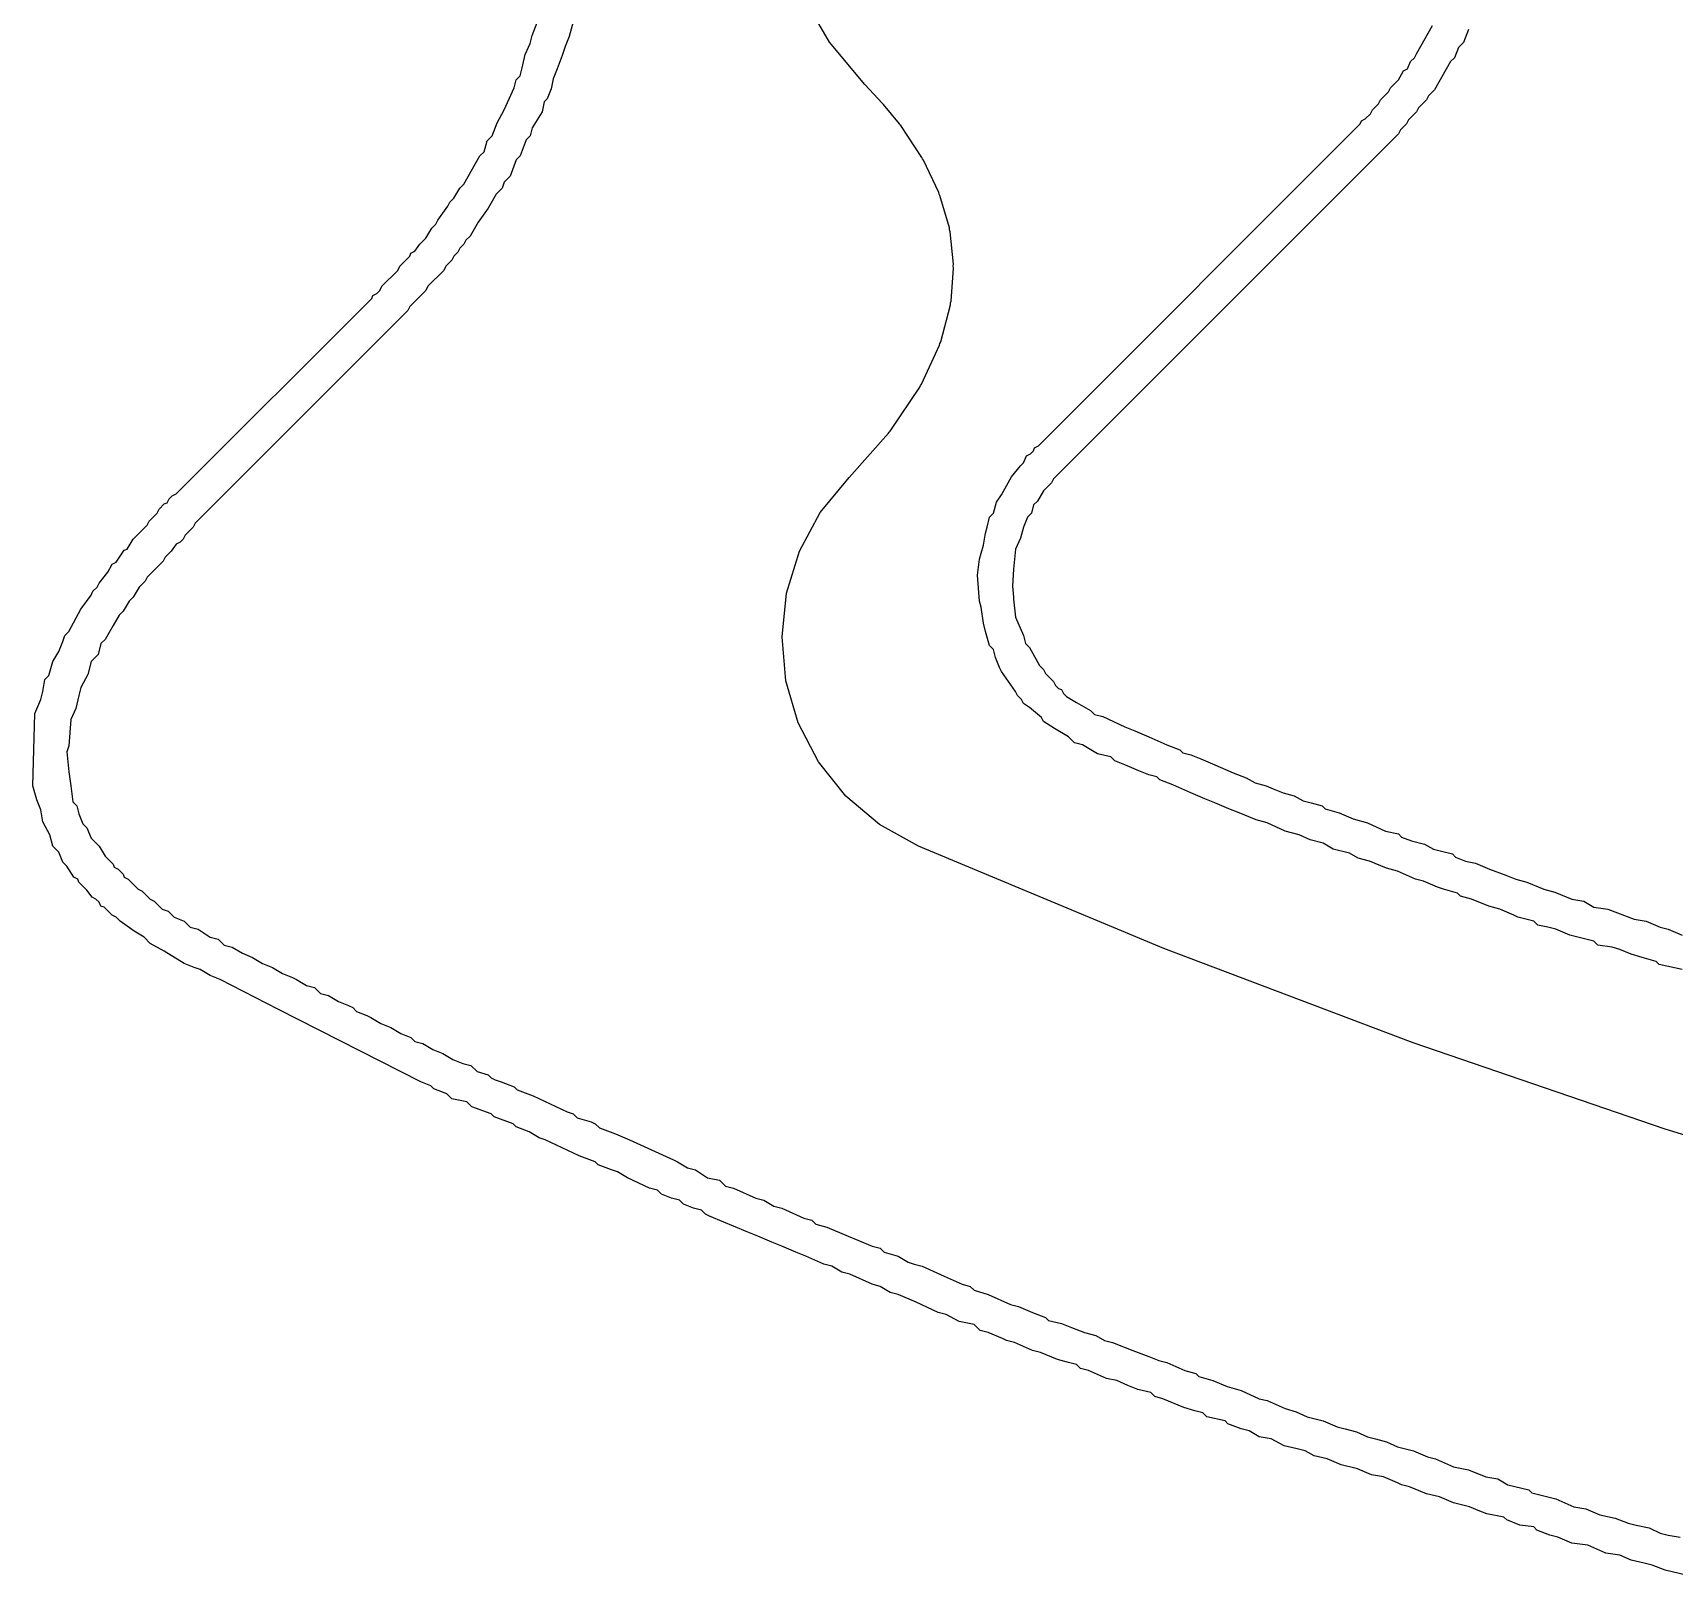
# Model space of a CAD drawing. Header units: millimetres. Extents: x 95 to 305, y 96 to 295.
# Drawn here: x 149.43 to 169.36, y 99.7 to 118.42 of the extents above; entities that cross this region are included whole.
import ezdxf

# ---------------------------------------------------------------- set-up
doc = ezdxf.new("R2010")
doc.units = ezdxf.units.MM
for name, color, linetype in [('BottomLayer', 5, 'Continuous'), ('BottomOverlay', 54, 'Continuous'), ('TopLayer', 1, 'Continuous')]:
    doc.layers.add(name, color=color, linetype=linetype)

msp = doc.modelspace()

# ---------------------------------------------------------------- linework, layer by layer
at = {"layer": 'BottomLayer'}
for p, q in [((159.103, 118.303), (158.776, 118.868)), ((159.532, 117.791), (159.103, 118.303)), ((159.748, 117.561), (159.532, 117.791)), ((159.753, 117.554), (159.748, 117.561)), ((159.76, 117.548), (159.753, 117.554)), ((159.954, 117.312), (159.76, 117.548)), ((159.96, 117.3), (159.954, 117.312)), ((159.969, 117.291), (159.96, 117.3)), ((160.227, 116.903), (159.969, 117.291)), ((160.234, 116.886), (160.227, 116.903)), ((160.245, 116.872), (160.234, 116.886)), ((160.431, 116.481), (160.245, 116.872)), ((160.436, 116.461), (160.431, 116.481)), ((160.445, 116.442), (160.436, 116.461)), ((160.559, 116.049), (160.445, 116.442)), ((160.561, 116.026), (160.559, 116.049)), ((160.568, 116.004), (160.561, 116.026)), ((160.61, 115.608), (160.568, 116.004)), ((160.58, 115.162), (160.61, 115.562)), ((160.607, 115.585), (160.61, 115.608)), ((160.61, 115.562), (160.607, 115.585)), ((160.574, 115.139), (160.58, 115.162)), ((160.454, 114.668), (160.572, 115.116)), ((160.572, 115.116), (160.574, 115.139)), ((160.222, 114.154), (160.439, 114.626)), ((160.439, 114.626), (160.445, 114.648)), ((160.445, 114.648), (160.454, 114.668)), ((160.21, 114.138), (160.222, 114.154)), ((159.842, 113.585), (160.202, 114.119)), ((160.202, 114.119), (160.21, 114.138)), ((159.344, 113.022), (159.821, 113.558)), ((159.821, 113.558), (159.83, 113.573)), ((159.83, 113.573), (159.842, 113.585)), ((158.993, 112.595), (159.344, 113.022)), ((158.74, 112.126), (158.993, 112.595)), ((158.583, 111.617), (158.74, 112.126)), ((158.528, 111.087), (158.583, 111.617)), ((158.576, 110.556), (158.528, 111.087)), ((158.725, 110.044), (158.576, 110.556)), ((158.971, 109.571), (158.725, 110.044)), ((159.303, 109.155), (158.971, 109.571)), ((159.71, 108.81), (159.303, 109.155)), ((160.185, 108.546), (159.71, 108.81)), ((163.162, 107.307), (160.185, 108.546)), ((166.187, 106.161), (163.162, 107.307)), ((169.247, 105.114), (166.187, 106.161)), ((172.34, 104.167), (169.247, 105.114))]:
    msp.add_line(p, q, dxfattribs=at)
at = {"layer": 'BottomOverlay'}
for p, q in [((155.495, 118.383), (155.617, 118.7)), ((156.018, 118.639), (155.945, 118.371)), ((155.471, 118.286), (155.495, 118.383)), ((155.945, 118.371), (155.897, 118.249)), ((166.229, 118.164), (166.424, 118.505)), ((166.862, 118.456), (166.801, 118.298)), ((155.374, 117.994), (155.41, 118.152)), ((155.41, 118.152), (155.471, 118.286)), ((155.86, 118.14), (155.799, 117.982)), ((155.897, 118.249), (155.86, 118.14)), ((166.205, 118.115), (166.229, 118.164)), ((166.74, 118.237), (166.691, 118.115)), ((166.801, 118.298), (166.74, 118.237)), ((155.349, 117.896), (155.374, 117.994)), ((155.799, 117.982), (155.751, 117.86)), ((166.01, 117.848), (166.071, 117.957)), ((166.071, 117.957), (166.119, 117.982)), ((166.119, 117.982), (166.156, 118.067)), ((166.156, 118.067), (166.205, 118.115)), ((166.643, 118.067), (166.448, 117.726)), ((166.691, 118.115), (166.643, 118.067)), ((155.154, 117.483), (155.276, 117.75)), ((155.276, 117.75), (155.3, 117.848)), ((155.3, 117.848), (155.349, 117.896)), ((155.751, 117.86), (155.726, 117.738)), ((165.888, 117.702), (165.913, 117.75)), ((165.913, 117.75), (166.01, 117.848)), ((155.641, 117.58), (155.617, 117.458)), ((155.678, 117.616), (155.641, 117.58)), ((155.726, 117.738), (155.678, 117.616)), ((165.693, 117.483), (165.766, 117.556)), ((165.766, 117.556), (165.791, 117.604)), ((165.791, 117.604), (165.888, 117.702)), ((166.351, 117.604), (166.253, 117.507)), ((166.375, 117.653), (166.351, 117.604)), ((166.448, 117.726), (166.375, 117.653)), ((155.069, 117.324), (155.154, 117.483)), ((155.617, 117.458), (155.495, 117.263)), ((165.547, 117.312), (165.56, 117.349)), ((165.56, 117.349), (165.608, 117.373)), ((165.608, 117.373), (165.669, 117.434)), ((165.669, 117.434), (165.693, 117.483)), ((166.132, 117.361), (166.107, 117.312)), ((166.229, 117.458), (166.132, 117.361)), ((166.253, 117.507), (166.229, 117.458)), ((154.948, 117.105), (155.008, 117.166)), ((155.008, 117.166), (155.069, 117.324)), ((155.471, 117.166), (155.422, 117.117)), ((155.495, 117.263), (155.471, 117.166)), ((161.641, 113.406), (165.547, 117.312)), ((166.01, 117.19), (161.823, 113.004)), ((166.034, 117.239), (166.01, 117.19)), ((166.107, 117.312), (166.034, 117.239)), ((154.862, 116.923), (154.911, 116.971)), ((154.911, 116.971), (154.948, 117.105)), ((155.422, 117.117), (155.349, 116.923)), ((154.668, 116.582), (154.862, 116.923)), ((155.3, 116.874), (155.227, 116.679)), ((155.349, 116.923), (155.3, 116.874)), ((154.619, 116.533), (154.668, 116.582)), ((155.154, 116.606), (155.13, 116.533)), ((155.227, 116.679), (155.154, 116.606)), ((154.473, 116.314), (154.497, 116.363)), ((154.497, 116.363), (154.546, 116.412)), ((154.546, 116.412), (154.619, 116.533)), ((155.057, 116.46), (154.96, 116.29)), ((155.13, 116.533), (155.057, 116.46)), ((154.351, 116.144), (154.473, 116.314)), ((154.96, 116.29), (154.838, 116.12)), ((154.205, 115.925), (154.278, 116.047)), ((154.278, 116.047), (154.327, 116.095)), ((154.327, 116.095), (154.351, 116.144)), ((154.741, 115.949), (154.692, 115.9)), ((154.838, 116.12), (154.741, 115.949)), ((154.023, 115.742), (154.071, 115.767)), ((154.071, 115.767), (154.132, 115.852)), ((154.132, 115.852), (154.205, 115.925)), ((154.595, 115.754), (154.546, 115.706)), ((154.619, 115.803), (154.595, 115.754)), ((154.668, 115.852), (154.619, 115.803)), ((154.692, 115.9), (154.668, 115.852)), ((153.864, 115.535), (153.889, 115.584)), ((153.889, 115.584), (154.01, 115.706)), ((154.01, 115.706), (154.023, 115.742)), ((154.449, 115.584), (154.424, 115.535)), ((154.522, 115.657), (154.449, 115.584)), ((154.546, 115.706), (154.522, 115.657)), ((153.67, 115.341), (153.864, 115.535)), ((154.424, 115.535), (154.23, 115.341)), ((151.175, 112.822), (153.548, 115.195)), ((153.548, 115.195), (153.56, 115.231)), ((153.56, 115.231), (153.609, 115.255)), ((153.609, 115.255), (153.645, 115.292)), ((153.645, 115.292), (153.67, 115.341)), ((154.205, 115.292), (154.01, 115.097)), ((154.23, 115.341), (154.205, 115.292)), ((153.986, 115.049), (151.406, 112.469)), ((154.01, 115.097), (153.986, 115.049)), ((161.58, 113.345), (161.592, 113.381)), ((161.592, 113.381), (161.641, 113.406)), ((161.312, 113.028), (161.422, 113.162)), ((161.422, 113.162), (161.458, 113.199)), ((161.458, 113.199), (161.495, 113.284)), ((161.495, 113.284), (161.544, 113.308)), ((161.544, 113.308), (161.58, 113.345)), ((161.191, 112.809), (161.312, 113.028)), ((161.823, 113.004), (161.799, 112.955)), ((151.065, 112.712), (151.09, 112.761)), ((151.09, 112.761), (151.126, 112.797)), ((151.126, 112.797), (151.175, 112.822)), ((161.13, 112.724), (161.191, 112.809)), ((161.702, 112.858), (161.629, 112.736)), ((161.799, 112.955), (161.702, 112.858)), ((150.846, 112.493), (150.944, 112.59)), ((150.944, 112.59), (150.968, 112.639)), ((150.968, 112.639), (151.029, 112.7)), ((151.029, 112.7), (151.065, 112.712)), ((161.045, 112.542), (161.093, 112.59)), ((161.093, 112.59), (161.13, 112.724)), ((161.556, 112.59), (161.507, 112.542)), ((161.58, 112.688), (161.556, 112.59)), ((161.629, 112.736), (161.58, 112.688)), ((150.652, 112.274), (150.822, 112.444)), ((150.822, 112.444), (150.846, 112.493)), ((151.382, 112.42), (151.284, 112.323)), ((151.406, 112.469), (151.382, 112.42)), ((160.996, 112.347), (161.02, 112.42)), ((161.02, 112.42), (161.045, 112.542)), ((161.458, 112.42), (161.422, 112.286)), ((161.507, 112.542), (161.458, 112.42)), ((150.579, 112.152), (150.652, 112.274)), ((151.175, 112.213), (151.114, 112.128)), ((151.224, 112.237), (151.175, 112.213)), ((151.26, 112.274), (151.224, 112.237)), ((151.284, 112.323), (151.26, 112.274)), ((160.947, 112.104), (160.972, 112.201)), ((160.972, 112.201), (160.996, 112.347)), ((161.422, 112.286), (161.361, 112.152)), ((150.347, 111.872), (150.396, 111.97)), ((150.396, 111.97), (150.445, 111.994)), ((150.445, 111.994), (150.542, 112.14)), ((150.542, 112.14), (150.579, 112.152)), ((151.017, 112.006), (150.822, 111.811)), ((151.041, 112.055), (151.017, 112.006)), ((151.114, 112.128), (151.041, 112.055)), ((160.899, 111.836), (160.923, 112.03)), ((160.923, 112.03), (160.947, 112.104)), ((161.361, 112.152), (161.337, 111.909)), ((150.238, 111.738), (150.347, 111.872)), ((150.798, 111.763), (150.725, 111.69)), ((150.822, 111.811), (150.798, 111.763)), ((160.923, 111.519), (160.899, 111.836)), ((161.337, 111.909), (161.325, 111.702)), ((150.019, 111.422), (150.141, 111.592)), ((150.141, 111.592), (150.165, 111.641)), ((150.165, 111.641), (150.214, 111.69)), ((150.214, 111.69), (150.238, 111.738)), ((150.652, 111.568), (150.603, 111.519)), ((150.725, 111.69), (150.652, 111.568)), ((161.325, 111.702), (161.337, 111.568)), ((161.337, 111.568), (161.337, 111.544)), ((149.873, 111.154), (150.019, 111.422)), ((150.53, 111.398), (150.481, 111.349)), ((150.603, 111.519), (150.53, 111.398)), ((160.947, 111.446), (160.923, 111.519)), ((160.972, 111.252), (160.947, 111.446)), ((161.337, 111.544), (161.361, 111.325)), ((150.408, 111.227), (150.311, 111.057)), ((150.481, 111.349), (150.408, 111.227)), ((160.996, 111.154), (160.972, 111.252)), ((161.361, 111.325), (161.458, 111.106)), ((149.751, 110.911), (149.8, 111.033)), ((149.8, 111.033), (149.824, 111.106)), ((149.824, 111.106), (149.873, 111.154)), ((150.262, 111.008), (150.226, 110.874)), ((150.311, 111.057), (150.262, 111.008)), ((161.045, 110.984), (160.996, 111.154)), ((161.093, 110.935), (161.045, 110.984)), ((161.458, 111.106), (161.483, 111.008)), ((161.483, 111.008), (161.531, 110.96)), ((149.629, 110.619), (149.678, 110.789)), ((149.678, 110.789), (149.751, 110.911)), ((150.141, 110.789), (150.104, 110.631)), ((150.226, 110.874), (150.141, 110.789)), ((161.118, 110.838), (161.093, 110.935)), ((161.166, 110.716), (161.118, 110.838)), ((161.531, 110.96), (161.653, 110.74)), ((149.556, 110.424), (149.581, 110.57)), ((149.581, 110.57), (149.629, 110.619)), ((150.104, 110.631), (150.019, 110.473)), ((161.191, 110.667), (161.166, 110.716)), ((161.361, 110.424), (161.191, 110.667)), ((161.653, 110.74), (161.702, 110.692)), ((161.702, 110.692), (161.726, 110.643)), ((161.726, 110.643), (161.823, 110.546)), ((149.532, 110.327), (149.556, 110.424)), ((149.994, 110.375), (149.958, 110.217)), ((150.019, 110.473), (149.994, 110.375)), ((161.385, 110.375), (161.361, 110.424)), ((161.434, 110.327), (161.385, 110.375)), ((161.823, 110.546), (161.848, 110.497)), ((161.848, 110.497), (161.884, 110.461)), ((161.884, 110.461), (161.921, 110.448)), ((161.921, 110.448), (161.945, 110.4)), ((161.945, 110.4), (161.982, 110.363)), ((149.459, 110.156), (149.532, 110.327)), ((149.958, 110.217), (149.897, 110.083)), ((161.458, 110.278), (161.434, 110.327)), ((161.531, 110.229), (161.458, 110.278)), ((161.677, 110.108), (161.531, 110.229)), ((161.982, 110.363), (162.103, 110.29)), ((162.103, 110.29), (162.274, 110.193)), ((162.274, 110.193), (162.322, 110.144)), ((149.435, 109.28), (149.459, 110.156)), ((149.897, 110.083), (149.873, 109.767)), ((161.702, 110.059), (161.677, 110.108)), ((161.836, 109.974), (161.702, 110.059)), ((162.006, 109.876), (161.836, 109.974)), ((162.322, 110.144), (162.42, 110.12)), ((162.42, 110.12), (162.688, 109.998)), ((162.688, 109.998), (162.809, 109.949)), ((162.079, 109.803), (162.006, 109.876)), ((162.176, 109.779), (162.079, 109.803)), ((162.359, 109.67), (162.176, 109.779)), ((162.809, 109.949), (162.98, 109.876)), ((162.98, 109.876), (163.199, 109.779)), ((163.199, 109.779), (163.357, 109.718)), ((149.873, 109.767), (149.848, 109.694)), ((149.848, 109.694), (149.873, 109.451)), ((162.517, 109.633), (162.359, 109.67)), ((162.566, 109.584), (162.517, 109.633)), ((162.688, 109.536), (162.566, 109.584)), ((163.357, 109.718), (163.393, 109.682)), ((163.393, 109.682), (163.491, 109.657)), ((163.491, 109.657), (163.612, 109.609)), ((163.612, 109.609), (163.783, 109.536)), ((149.873, 109.451), (149.897, 109.28)), ((162.858, 109.463), (162.688, 109.536)), ((162.98, 109.414), (162.858, 109.463)), ((163.077, 109.39), (162.98, 109.414)), ((163.113, 109.353), (163.077, 109.39)), ((163.783, 109.536), (164.002, 109.438)), ((164.002, 109.438), (164.16, 109.377)), ((164.16, 109.377), (164.27, 109.317)), ((149.483, 109.11), (149.435, 109.28)), ((149.897, 109.28), (149.921, 109.085)), ((163.272, 109.292), (163.113, 109.353)), ((163.491, 109.195), (163.272, 109.292)), ((163.661, 109.122), (163.491, 109.195)), ((164.27, 109.317), (164.403, 109.28)), ((164.403, 109.28), (164.489, 109.244)), ((164.489, 109.244), (164.61, 109.195)), ((164.61, 109.195), (164.744, 109.158)), ((149.532, 108.988), (149.483, 109.11)), ((149.556, 108.842), (149.532, 108.988)), ((149.921, 109.085), (149.97, 109.037)), ((149.97, 109.037), (149.994, 108.939)), ((163.783, 109.073), (163.661, 109.122)), ((163.953, 109), (163.783, 109.073)), ((164.075, 108.952), (163.953, 109)), ((164.744, 109.158), (164.854, 109.098)), ((164.854, 109.098), (164.951, 109.073)), ((164.951, 109.073), (165.085, 109.037)), ((165.085, 109.037), (165.121, 109)), ((165.121, 109), (165.292, 108.952)), ((149.642, 108.684), (149.556, 108.842)), ((149.994, 108.939), (150.043, 108.818)), ((150.043, 108.818), (150.092, 108.769)), ((164.282, 108.866), (164.075, 108.952)), ((164.416, 108.83), (164.282, 108.866)), ((164.635, 108.732), (164.416, 108.83)), ((165.292, 108.952), (165.462, 108.879)), ((165.462, 108.879), (165.633, 108.83)), ((165.633, 108.83), (165.852, 108.732)), ((149.678, 108.55), (149.642, 108.684)), ((150.092, 108.769), (150.141, 108.647)), ((150.141, 108.647), (150.238, 108.55)), ((164.805, 108.684), (164.635, 108.732)), ((164.939, 108.623), (164.805, 108.684)), ((165.097, 108.586), (164.939, 108.623)), ((165.219, 108.513), (165.097, 108.586)), ((165.852, 108.732), (166.01, 108.696)), ((166.01, 108.696), (166.046, 108.659)), ((166.046, 108.659), (166.168, 108.611)), ((166.168, 108.611), (166.326, 108.574)), ((149.751, 108.477), (149.678, 108.55)), ((149.8, 108.355), (149.751, 108.477)), ((150.238, 108.55), (150.311, 108.428)), ((150.311, 108.428), (150.408, 108.331)), ((165.414, 108.465), (165.219, 108.513)), ((165.523, 108.404), (165.414, 108.465)), ((165.657, 108.367), (165.523, 108.404)), ((166.326, 108.574), (166.436, 108.513)), ((166.436, 108.513), (166.533, 108.489)), ((166.533, 108.489), (166.667, 108.453)), ((166.667, 108.453), (166.704, 108.416)), ((166.704, 108.416), (166.825, 108.367)), ((149.848, 108.307), (149.8, 108.355)), ((149.934, 108.173), (149.848, 108.307)), ((150.408, 108.331), (150.42, 108.294)), ((150.42, 108.294), (150.469, 108.27)), ((150.469, 108.27), (150.53, 108.209)), ((150.53, 108.209), (150.542, 108.173)), ((165.864, 108.282), (165.657, 108.367)), ((165.998, 108.246), (165.864, 108.282)), ((166.217, 108.148), (165.998, 108.246)), ((166.825, 108.367), (166.947, 108.343)), ((166.947, 108.343), (167.117, 108.27)), ((167.117, 108.27), (167.312, 108.197)), ((167.312, 108.197), (167.434, 108.148)), ((149.982, 108.148), (149.934, 108.173)), ((149.994, 108.112), (149.982, 108.148)), ((150.092, 108.014), (149.994, 108.112)), ((150.153, 107.929), (150.092, 108.014)), ((150.542, 108.173), (150.591, 108.148)), ((150.591, 108.148), (150.712, 108.027)), ((150.712, 108.027), (150.761, 108.002)), ((150.761, 108.002), (150.859, 107.905)), ((166.314, 108.124), (166.217, 108.148)), ((166.484, 108.051), (166.314, 108.124)), ((166.558, 108.027), (166.484, 108.051)), ((166.728, 107.978), (166.558, 108.027)), ((166.764, 107.941), (166.728, 107.978)), ((167.434, 108.148), (167.568, 108.112)), ((167.568, 108.112), (167.774, 108.027)), ((167.774, 108.027), (167.908, 107.99)), ((167.908, 107.99), (168.115, 107.905)), ((150.201, 107.905), (150.153, 107.929)), ((150.238, 107.868), (150.201, 107.905)), ((150.262, 107.82), (150.238, 107.868)), ((150.299, 107.808), (150.262, 107.82)), ((150.396, 107.71), (150.299, 107.808)), ((150.859, 107.905), (150.907, 107.881)), ((150.907, 107.881), (151.005, 107.783)), ((151.005, 107.783), (151.078, 107.759)), ((166.898, 107.905), (166.764, 107.941)), ((167.105, 107.82), (166.898, 107.905)), ((167.239, 107.783), (167.105, 107.82)), ((167.409, 107.71), (167.239, 107.783)), ((168.115, 107.905), (168.261, 107.881)), ((168.261, 107.881), (168.383, 107.808)), ((168.383, 107.808), (168.553, 107.783)), ((168.553, 107.783), (168.87, 107.662)), ((150.445, 107.686), (150.396, 107.71)), ((150.493, 107.637), (150.445, 107.686)), ((150.664, 107.516), (150.493, 107.637)), ((151.078, 107.759), (151.151, 107.686)), ((151.151, 107.686), (151.272, 107.637)), ((151.272, 107.637), (151.345, 107.564)), ((167.458, 107.686), (167.409, 107.71)), ((167.653, 107.637), (167.458, 107.686)), ((167.701, 107.589), (167.653, 107.637)), ((167.823, 107.564), (167.701, 107.589)), ((168.87, 107.662), (169.016, 107.637)), ((169.016, 107.637), (169.186, 107.564)), ((150.786, 107.442), (150.664, 107.516)), ((150.859, 107.369), (150.786, 107.442)), ((151.345, 107.564), (151.443, 107.54)), ((151.443, 107.54), (151.589, 107.442)), ((151.589, 107.442), (151.686, 107.418)), ((151.686, 107.418), (151.759, 107.345)), ((167.921, 107.54), (167.823, 107.564)), ((168.091, 107.467), (167.921, 107.54)), ((168.383, 107.394), (168.091, 107.467)), ((168.432, 107.345), (168.383, 107.394)), ((169.186, 107.564), (169.284, 107.54)), ((169.284, 107.54), (169.454, 107.467)), ((151.029, 107.272), (150.859, 107.369)), ((151.272, 107.126), (151.029, 107.272)), ((151.759, 107.345), (151.856, 107.321)), ((151.856, 107.321), (151.978, 107.248)), ((151.978, 107.248), (152.1, 107.199)), ((152.1, 107.199), (152.222, 107.126)), ((168.602, 107.321), (168.432, 107.345)), ((168.699, 107.296), (168.602, 107.321)), ((168.833, 107.236), (168.699, 107.296)), ((168.967, 107.199), (168.833, 107.236)), ((169.137, 107.15), (168.967, 107.199)), ((151.394, 107.077), (151.272, 107.126)), ((151.467, 107.053), (151.394, 107.077)), ((151.589, 106.98), (151.467, 107.053)), ((152.222, 107.126), (152.343, 107.077)), ((152.343, 107.077), (152.465, 107.004)), ((152.465, 107.004), (152.587, 106.956)), ((169.174, 107.114), (169.137, 107.15)), ((169.454, 107.053), (169.174, 107.114)), ((151.71, 106.931), (151.589, 106.98)), ((152.416, 106.566), (151.71, 106.931)), ((152.587, 106.956), (152.635, 106.931)), ((152.635, 106.931), (152.757, 106.858)), ((152.757, 106.858), (152.854, 106.834)), ((152.854, 106.834), (152.927, 106.761)), ((152.927, 106.761), (153.025, 106.737)), ((153.025, 106.737), (153.146, 106.664)), ((153.146, 106.664), (153.268, 106.615)), ((153.268, 106.615), (153.317, 106.591)), ((153.317, 106.591), (153.365, 106.542)), ((154.144, 105.69), (152.416, 106.566)), ((153.365, 106.542), (153.487, 106.493)), ((153.487, 106.493), (153.536, 106.469)), ((153.536, 106.469), (153.658, 106.396)), ((153.658, 106.396), (153.779, 106.347)), ((153.779, 106.347), (153.901, 106.274)), ((153.901, 106.274), (154.023, 106.226)), ((154.023, 106.226), (154.071, 106.177)), ((154.071, 106.177), (154.169, 106.153)), ((154.169, 106.153), (154.29, 106.079)), ((154.29, 106.079), (154.412, 106.031)), ((154.412, 106.031), (154.534, 105.958)), ((154.534, 105.958), (154.655, 105.909)), ((154.655, 105.909), (154.753, 105.885)), ((154.753, 105.885), (154.826, 105.812)), ((154.826, 105.812), (154.96, 105.775)), ((154.266, 105.641), (154.144, 105.69)), ((154.303, 105.605), (154.266, 105.641)), ((154.461, 105.544), (154.303, 105.605)), ((154.96, 105.775), (154.996, 105.739)), ((154.996, 105.739), (155.045, 105.714)), ((155.045, 105.714), (155.118, 105.69)), ((155.118, 105.69), (155.276, 105.629)), ((155.276, 105.629), (155.313, 105.593)), ((155.313, 105.593), (155.507, 105.52)), ((154.522, 105.483), (154.461, 105.544)), ((154.704, 105.447), (154.522, 105.483)), ((154.765, 105.386), (154.704, 105.447)), ((155.507, 105.52), (155.921, 105.325)), ((154.996, 105.301), (154.765, 105.386)), ((155.033, 105.264), (154.996, 105.301)), ((155.264, 105.179), (155.033, 105.264)), ((155.921, 105.325), (155.994, 105.301)), ((155.994, 105.301), (156.043, 105.252)), ((156.043, 105.252), (156.213, 105.203)), ((156.213, 105.203), (156.262, 105.179)), ((155.3, 105.142), (155.264, 105.179)), ((155.459, 105.082), (155.3, 105.142)), ((155.58, 105.009), (155.459, 105.082)), ((155.653, 104.984), (155.58, 105.009)), ((156.262, 105.179), (156.311, 105.13)), ((156.311, 105.13), (156.505, 105.057)), ((156.505, 105.057), (156.676, 104.984)), ((156.067, 104.789), (155.653, 104.984)), ((156.262, 104.716), (156.067, 104.789)), ((156.676, 104.984), (157.211, 104.741)), ((156.298, 104.68), (156.262, 104.716)), ((156.457, 104.619), (156.298, 104.68)), ((156.53, 104.595), (156.457, 104.619)), ((156.651, 104.522), (156.53, 104.595)), ((157.211, 104.741), (157.26, 104.716)), ((157.26, 104.716), (157.382, 104.643)), ((157.382, 104.643), (157.479, 104.619)), ((157.479, 104.619), (157.625, 104.522)), ((156.919, 104.4), (156.651, 104.522)), ((157.016, 104.376), (156.919, 104.4)), ((157.625, 104.522), (157.771, 104.497)), ((157.771, 104.497), (157.844, 104.424)), ((157.844, 104.424), (157.941, 104.4)), ((157.941, 104.4), (158.209, 104.278)), ((157.065, 104.327), (157.016, 104.376)), ((157.187, 104.278), (157.065, 104.327)), ((157.284, 104.254), (157.187, 104.278)), ((157.333, 104.205), (157.284, 104.254)), ((157.455, 104.157), (157.333, 104.205)), ((158.209, 104.278), (158.306, 104.254)), ((158.306, 104.254), (158.428, 104.181)), ((157.552, 104.132), (157.455, 104.157)), ((157.601, 104.084), (157.552, 104.132)), ((157.649, 104.059), (157.601, 104.084)), ((157.82, 103.986), (157.649, 104.059)), ((158.428, 104.181), (158.525, 104.157)), ((158.525, 104.157), (158.793, 104.035)), ((158.793, 104.035), (158.891, 104.011)), ((158.891, 104.011), (158.939, 103.962)), ((157.941, 103.938), (157.82, 103.986)), ((158.112, 103.865), (157.941, 103.938)), ((158.233, 103.816), (158.112, 103.865)), ((158.404, 103.743), (158.233, 103.816)), ((158.939, 103.962), (159.073, 103.925)), ((159.073, 103.925), (159.329, 103.816)), ((159.329, 103.816), (159.45, 103.767)), ((158.525, 103.694), (158.404, 103.743)), ((158.696, 103.621), (158.525, 103.694)), ((158.818, 103.573), (158.696, 103.621)), ((159.45, 103.767), (159.621, 103.694)), ((159.621, 103.694), (159.718, 103.67)), ((159.718, 103.67), (159.767, 103.621)), ((159.767, 103.621), (159.937, 103.573)), ((159.037, 103.475), (158.818, 103.573)), ((159.134, 103.451), (159.037, 103.475)), ((159.256, 103.378), (159.134, 103.451)), ((159.937, 103.573), (160.059, 103.499)), ((160.059, 103.499), (160.132, 103.475)), ((160.132, 103.475), (160.229, 103.451)), ((160.229, 103.451), (160.497, 103.329)), ((159.353, 103.353), (159.256, 103.378)), ((159.621, 103.232), (159.353, 103.353)), ((159.718, 103.207), (159.621, 103.232)), ((159.84, 103.134), (159.718, 103.207)), ((160.497, 103.329), (160.716, 103.232)), ((160.716, 103.232), (160.813, 103.207)), ((160.813, 103.207), (160.862, 103.159)), ((159.937, 103.11), (159.84, 103.134)), ((160.156, 103.013), (159.937, 103.11)), ((160.424, 102.891), (160.156, 103.013)), ((160.862, 103.159), (161.032, 103.11)), ((161.032, 103.11), (161.3, 102.988)), ((160.521, 102.867), (160.424, 102.891)), ((160.68, 102.781), (160.521, 102.867)), ((161.3, 102.988), (161.398, 102.964)), ((161.398, 102.964), (161.568, 102.891)), ((161.568, 102.891), (161.726, 102.83)), ((161.726, 102.83), (161.763, 102.794)), ((160.862, 102.745), (160.68, 102.781)), ((160.935, 102.672), (160.862, 102.745)), ((161.032, 102.648), (160.935, 102.672)), ((161.203, 102.575), (161.032, 102.648)), ((161.763, 102.794), (161.921, 102.757)), ((161.921, 102.757), (162.043, 102.708)), ((162.043, 102.708), (162.201, 102.648)), ((162.201, 102.648), (162.335, 102.611)), ((162.335, 102.611), (162.444, 102.55)), ((161.251, 102.55), (161.203, 102.575)), ((161.349, 102.526), (161.251, 102.55)), ((161.568, 102.429), (161.349, 102.526)), ((161.665, 102.404), (161.568, 102.429)), ((161.872, 102.319), (161.665, 102.404)), ((162.444, 102.55), (162.541, 102.526)), ((162.541, 102.526), (162.785, 102.429)), ((162.785, 102.429), (162.98, 102.356)), ((162.006, 102.283), (161.872, 102.319)), ((162.103, 102.258), (162.006, 102.283)), ((162.152, 102.209), (162.103, 102.258)), ((162.249, 102.185), (162.152, 102.209)), ((162.98, 102.356), (163.101, 102.307)), ((163.101, 102.307), (163.199, 102.283)), ((163.199, 102.283), (163.418, 102.185)), ((162.468, 102.088), (162.249, 102.185)), ((162.59, 102.063), (162.468, 102.088)), ((162.724, 102.003), (162.59, 102.063)), ((162.846, 101.954), (162.724, 102.003)), ((163.418, 102.185), (163.552, 102.149)), ((163.552, 102.149), (163.588, 102.112)), ((163.588, 102.112), (163.758, 102.063)), ((163.758, 102.063), (163.929, 101.99)), ((163.004, 101.917), (162.846, 101.954)), ((163.053, 101.869), (163.004, 101.917)), ((163.15, 101.844), (163.053, 101.869)), ((163.406, 101.735), (163.15, 101.844)), ((163.929, 101.99), (164.099, 101.942)), ((164.099, 101.942), (164.318, 101.844)), ((164.318, 101.844), (164.416, 101.82)), ((164.416, 101.82), (164.635, 101.723)), ((163.539, 101.698), (163.406, 101.735)), ((163.637, 101.674), (163.539, 101.698)), ((163.685, 101.625), (163.637, 101.674)), ((163.905, 101.577), (163.685, 101.625)), ((164.635, 101.723), (164.769, 101.686)), ((164.769, 101.686), (164.902, 101.625)), ((164.902, 101.625), (165.097, 101.577)), ((163.941, 101.54), (163.905, 101.577)), ((164.099, 101.479), (163.941, 101.54)), ((164.197, 101.455), (164.099, 101.479)), ((164.318, 101.382), (164.197, 101.455)), ((165.097, 101.577), (165.268, 101.504)), ((165.268, 101.504), (165.365, 101.479)), ((165.365, 101.479), (165.499, 101.443)), ((165.499, 101.443), (165.633, 101.382)), ((164.464, 101.358), (164.318, 101.382)), ((164.623, 101.272), (164.464, 101.358)), ((164.781, 101.236), (164.623, 101.272)), ((164.878, 101.212), (164.781, 101.236)), ((164.988, 101.151), (164.878, 101.212)), ((165.633, 101.382), (165.73, 101.358)), ((165.73, 101.358), (165.864, 101.321)), ((165.864, 101.321), (165.998, 101.26)), ((165.998, 101.26), (166.192, 101.212)), ((166.192, 101.212), (166.363, 101.139)), ((165.146, 101.114), (164.988, 101.151)), ((165.316, 101.041), (165.146, 101.114)), ((165.511, 100.993), (165.316, 101.041)), ((166.363, 101.139), (166.46, 101.114)), ((166.46, 101.114), (166.679, 101.017)), ((166.679, 101.017), (166.862, 100.98)), ((165.681, 100.92), (165.511, 100.993)), ((165.827, 100.895), (165.681, 100.92)), ((165.998, 100.822), (165.827, 100.895)), ((166.046, 100.798), (165.998, 100.822)), ((166.862, 100.98), (167.069, 100.895)), ((167.069, 100.895), (167.215, 100.871)), ((167.215, 100.871), (167.336, 100.798)), ((166.144, 100.773), (166.046, 100.798)), ((166.351, 100.688), (166.144, 100.773)), ((166.509, 100.652), (166.351, 100.688)), ((166.679, 100.579), (166.509, 100.652)), ((167.336, 100.798), (167.592, 100.737)), ((167.592, 100.737), (167.628, 100.7)), ((167.628, 100.7), (167.921, 100.627)), ((167.921, 100.627), (168.14, 100.53)), ((166.874, 100.53), (166.679, 100.579)), ((166.996, 100.481), (166.874, 100.53)), ((167.081, 100.445), (166.996, 100.481)), ((167.288, 100.408), (167.081, 100.445)), ((167.324, 100.372), (167.288, 100.408)), ((168.14, 100.53), (168.286, 100.506)), ((168.286, 100.506), (168.456, 100.433)), ((168.456, 100.433), (168.639, 100.396)), ((167.482, 100.311), (167.324, 100.372)), ((167.653, 100.287), (167.482, 100.311)), ((167.689, 100.25), (167.653, 100.287)), ((167.848, 100.189), (167.689, 100.25)), ((168.639, 100.396), (168.797, 100.335)), ((168.797, 100.335), (168.894, 100.311)), ((168.894, 100.311), (169.052, 100.275)), ((169.052, 100.275), (169.186, 100.214)), ((169.186, 100.214), (169.284, 100.189)), ((167.945, 100.165), (167.848, 100.189)), ((168.115, 100.092), (167.945, 100.165)), ((168.31, 100.068), (168.115, 100.092)), ((168.529, 99.97), (168.31, 100.068)), ((169.284, 100.189), (169.43, 100.165)), ((168.699, 99.946), (168.529, 99.97)), ((168.833, 99.885), (168.699, 99.946)), ((168.991, 99.849), (168.833, 99.885)), ((169.089, 99.824), (168.991, 99.849)), ((169.247, 99.763), (169.089, 99.824)), ((169.503, 99.703), (169.247, 99.763))]:
    msp.add_line(p, q, dxfattribs=at)
at = {"layer": 'TopLayer'}
for p, q in [((159.103, 118.303), (158.776, 118.868)), ((159.532, 117.791), (159.103, 118.303)), ((159.748, 117.561), (159.532, 117.791)), ((159.753, 117.554), (159.748, 117.561)), ((159.76, 117.548), (159.753, 117.554)), ((159.954, 117.312), (159.76, 117.548)), ((159.96, 117.3), (159.954, 117.312)), ((159.969, 117.291), (159.96, 117.3)), ((160.227, 116.903), (159.969, 117.291)), ((160.234, 116.886), (160.227, 116.903)), ((160.245, 116.872), (160.234, 116.886)), ((160.431, 116.481), (160.245, 116.872)), ((160.436, 116.461), (160.431, 116.481)), ((160.445, 116.442), (160.436, 116.461)), ((160.559, 116.049), (160.445, 116.442)), ((160.561, 116.026), (160.559, 116.049)), ((160.568, 116.004), (160.561, 116.026)), ((160.61, 115.608), (160.568, 116.004)), ((160.58, 115.162), (160.61, 115.562)), ((160.607, 115.585), (160.61, 115.608)), ((160.61, 115.562), (160.607, 115.585)), ((160.574, 115.139), (160.58, 115.162)), ((160.454, 114.668), (160.572, 115.116)), ((160.572, 115.116), (160.574, 115.139)), ((160.222, 114.154), (160.439, 114.626)), ((160.439, 114.626), (160.445, 114.648)), ((160.445, 114.648), (160.454, 114.668)), ((160.21, 114.138), (160.222, 114.154)), ((159.842, 113.585), (160.202, 114.119)), ((160.202, 114.119), (160.21, 114.138)), ((159.344, 113.022), (159.821, 113.558)), ((159.821, 113.558), (159.83, 113.573)), ((159.83, 113.573), (159.842, 113.585)), ((158.993, 112.595), (159.344, 113.022)), ((158.74, 112.126), (158.993, 112.595)), ((158.583, 111.617), (158.74, 112.126)), ((158.528, 111.087), (158.583, 111.617)), ((158.576, 110.556), (158.528, 111.087)), ((158.725, 110.044), (158.576, 110.556)), ((158.971, 109.571), (158.725, 110.044)), ((159.303, 109.155), (158.971, 109.571)), ((159.71, 108.81), (159.303, 109.155)), ((160.185, 108.546), (159.71, 108.81)), ((163.162, 107.307), (160.185, 108.546)), ((166.187, 106.161), (163.162, 107.307)), ((169.247, 105.114), (166.187, 106.161)), ((172.34, 104.167), (169.247, 105.114))]:
    msp.add_line(p, q, dxfattribs=at)

doc.saveas('drawing.dxf')
